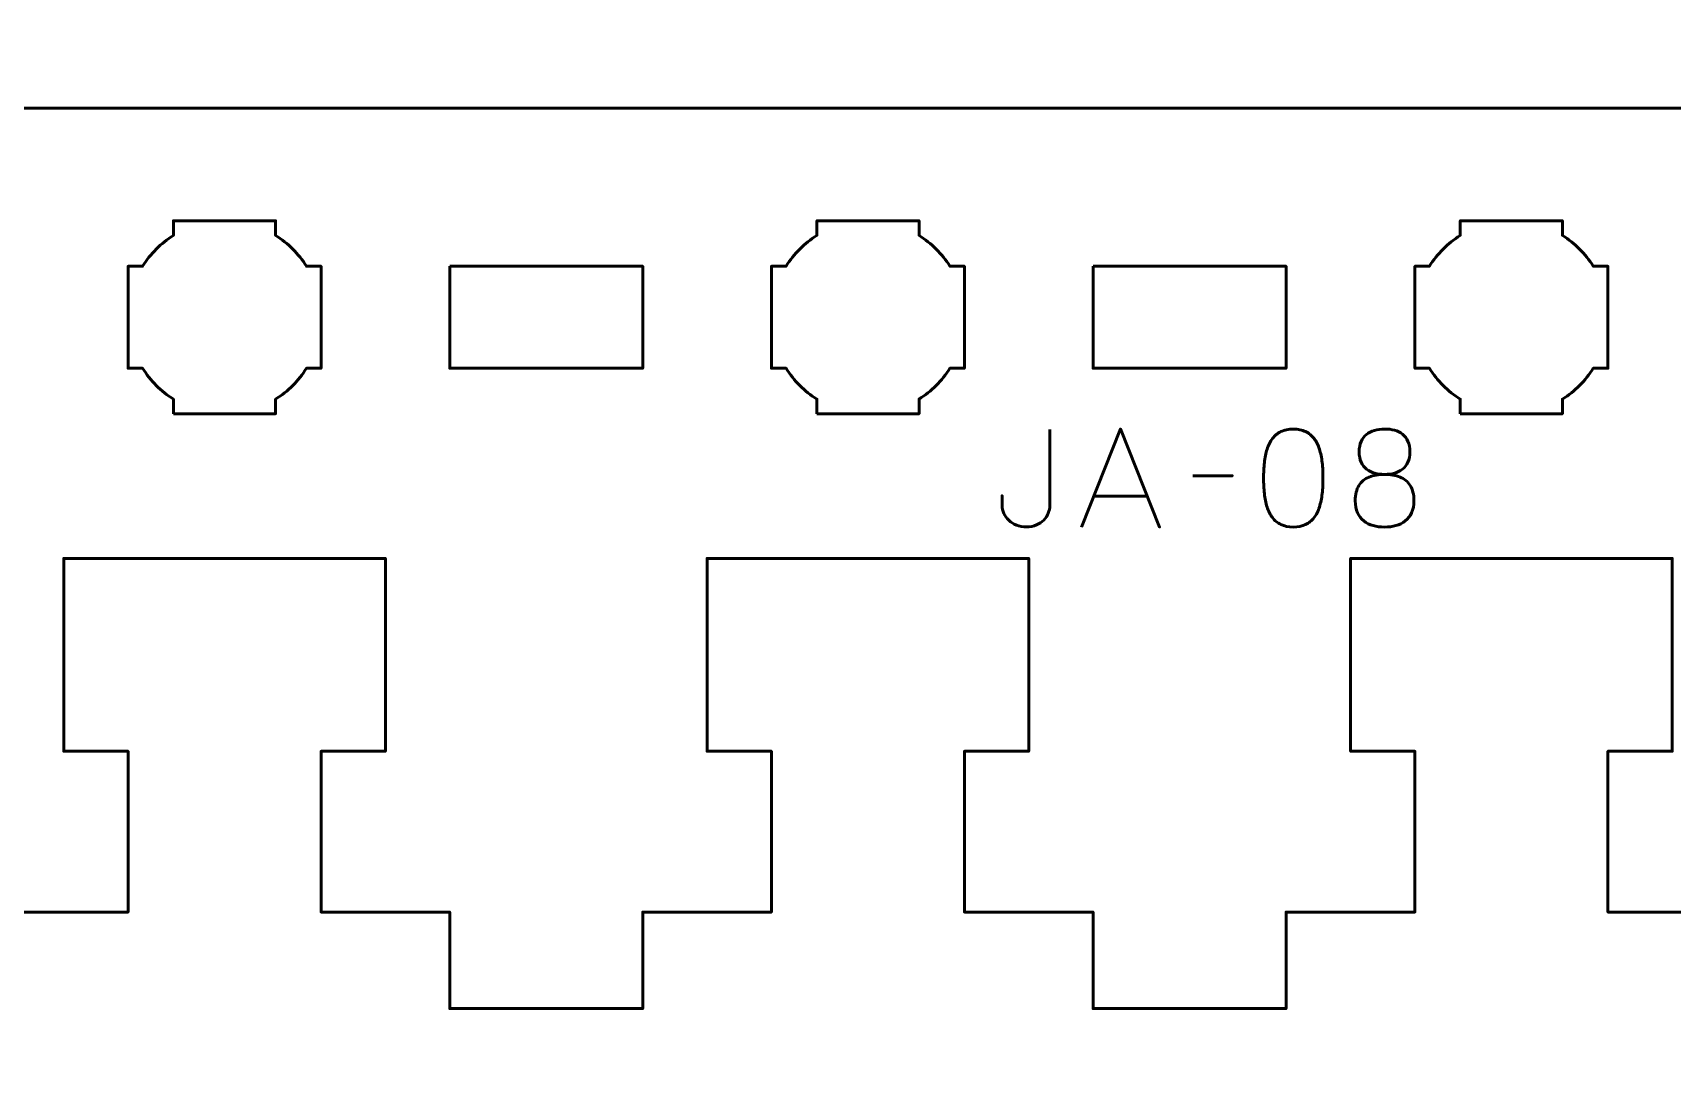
# Model space of a CAD drawing. Header units: centimetres. Extents: x -21 to 0, y -29.7 to 0.
# Drawn here: x -15.7 to -10.6, y -22.61 to -19.42 of the extents above; entities that cross this region are included whole.
import ezdxf

# ---------------------------------------------------------------- set-up
doc = ezdxf.new("R2010")
doc.units = ezdxf.units.CM
doc.header["$MEASUREMENT"] = 0
doc.layers.add('Layer 1', color=7, linetype='Continuous')

msp = doc.modelspace()

# ---------------------------------------------------------------- linework, layer by layer
at = {"layer": 'Layer 1', "color": 1, "lineweight": 53}
msp.add_open_spline([(-21.00003, -29.19995), (-21.00003, -29.19995), (-21.00003, -0.49992), (-21.00003, -0.49992), (-21.00003, -0.49992), (-21.00003, -0.22295), (-20.77694, 0.00004), (-20.49994, 0.00004), (-20.49994, 0.00004), (-20.49994, 0.00004), (-0.50008, 0.00004), (-0.50008, 0.00004), (-0.50008, 0.00004), (-0.22294, 0.00004), (0.00002, -0.22295), (0.00002, -0.49992), (0.00002, -0.49992), (0.00002, -0.49992), (0.00002, -29.19995), (0.00002, -29.19995), (0.00002, -29.19995), (0.00002, -29.47695), (-0.22294, -29.70004), (-0.50008, -29.70004), (-0.50008, -29.70004), (-0.50008, -29.70004), (-20.49994, -29.70004), (-20.49994, -29.70004), (-20.49994, -29.70004), (-20.77694, -29.70004), (-21.00003, -29.47695), (-21.00003, -29.19995)], degree=3, knots=[0, 0, 0, 0, 0.125, 0.125, 0.125, 0.125, 0.25, 0.25, 0.25, 0.25, 0.375, 0.375, 0.375, 0.375, 0.5, 0.5, 0.5, 0.5, 0.625, 0.625, 0.625, 0.625, 0.75, 0.75, 0.75, 0.75, 0.875, 0.875, 0.875, 0.875, 1, 1, 1, 1], dxfattribs=at)
at = {"layer": 'Layer 1', "color": 3, "lineweight": 53}
msp.add_open_spline([(-4.6, -21.05), (-4.6, -21.05), (-4.6, -21.64999), (-4.6, -21.64999), (-4.6, -21.64999), (-4.6, -21.64999), (-4.8, -21.65), (-4.8, -21.65), (-4.8, -21.65), (-4.8, -21.65), (-4.8, -22.15), (-4.8, -22.15), (-4.8, -22.15), (-4.8, -22.15), (-4.4, -22.15), (-4.4, -22.15), (-4.4, -22.15), (-4.4, -22.15), (-4.4, -22.45), (-4.4, -22.45), (-4.4, -22.45), (-4.4, -22.45), (-3.8, -22.45), (-3.8, -22.45), (-3.8, -22.45), (-3.8, -21.78626), (-3.8, -21.1225), (-3.8, -20.45874), (-3.8, -20.45874), (-3.8, -20.45874), (-4.4, -20.45874), (-4.4, -20.45874), (-4.4, -20.45874), (-4.4, -20.45874), (-4.40011, -20.14124), (-4.40011, -20.14124), (-4.40011, -20.14124), (-4.40011, -20.14124), (-3.80011, -20.14124), (-3.80011, -20.14124), (-3.80011, -20.14124), (-3.80478, -19.86919), (-4.02684, -19.64999), (-4.3, -19.64999), (-4.3, -19.64999), (-4.3, -19.64999), (-19.90011, -19.65), (-19.90011, -19.65), (-19.90011, -19.65), (-20.17327, -19.65), (-20.39533, -19.8692), (-20.4, -20.14125), (-20.4, -20.14125), (-20.4, -20.14125), (-19.8, -20.14125), (-19.8, -20.14125), (-19.8, -20.14125), (-19.8, -20.14125), (-19.8, -20.45875), (-19.8, -20.45875), (-19.8, -20.45875), (-19.8, -20.45875), (-20.4, -20.45875), (-20.4, -20.45875), (-20.4, -20.45875), (-20.4, -20.45875), (-20.4, -22.45), (-20.4, -22.45), (-20.4, -22.45), (-20.4, -22.45), (-19.8, -22.45), (-19.8, -22.45), (-19.8, -22.45), (-19.8, -22.45), (-19.8, -22.15), (-19.8, -22.15), (-19.8, -22.15), (-19.8, -22.15), (-19.4, -22.15001), (-19.4, -22.15001), (-19.4, -22.15001), (-19.4, -22.15001), (-19.4, -21.65), (-19.4, -21.65), (-19.4, -21.65), (-19.4, -21.65), (-19.6, -21.64999), (-19.6, -21.64999), (-19.6, -21.64999), (-19.6, -21.64999), (-19.6, -21.05), (-19.6, -21.05), (-19.6, -21.05), (-19.21667, -21.05), (-18.98333, -21.05), (-18.6, -21.05), (-18.6, -21.05), (-18.6, -21.05), (-18.6, -21.64999), (-18.6, -21.64999), (-18.6, -21.64999), (-18.6, -21.64999), (-18.8, -21.65), (-18.8, -21.65), (-18.8, -21.65), (-18.8, -21.65), (-18.8, -22.15), (-18.8, -22.15), (-18.8, -22.15), (-18.8, -22.15), (-18.4, -22.15), (-18.4, -22.15), (-18.4, -22.15), (-18.4, -22.15), (-18.4, -22.45), (-18.4, -22.45), (-18.4, -22.45), (-18.4, -22.45), (-17.8, -22.45), (-17.8, -22.45), (-17.8, -22.45), (-17.8, -22.45), (-17.8, -22.15), (-17.8, -22.15), (-17.8, -22.15), (-17.8, -22.15), (-17.4, -22.15001), (-17.4, -22.15001), (-17.4, -22.15001), (-17.4, -22.15001), (-17.4, -21.65), (-17.4, -21.65), (-17.4, -21.65), (-17.4, -21.65), (-17.6, -21.64999), (-17.6, -21.64999), (-17.6, -21.64999), (-17.6, -21.64999), (-17.6, -21.05), (-17.6, -21.05), (-17.6, -21.05), (-17.21667, -21.05), (-16.98333, -21.05), (-16.6, -21.05), (-16.6, -21.05), (-16.6, -21.05), (-16.6, -21.64999), (-16.6, -21.64999), (-16.6, -21.64999), (-16.6, -21.64999), (-16.8, -21.65), (-16.8, -21.65), (-16.8, -21.65), (-16.8, -21.65), (-16.8, -22.15), (-16.8, -22.15), (-16.8, -22.15), (-16.8, -22.15), (-16.4, -22.15), (-16.4, -22.15), (-16.4, -22.15), (-16.4, -22.15), (-16.4, -22.45), (-16.4, -22.45), (-16.4, -22.45), (-16.4, -22.45), (-15.8, -22.45), (-15.8, -22.45), (-15.8, -22.45), (-15.8, -22.45), (-15.8, -22.15), (-15.8, -22.15), (-15.8, -22.15), (-15.8, -22.15), (-15.4, -22.15001), (-15.4, -22.15001), (-15.4, -22.15001), (-15.4, -22.15001), (-15.4, -21.65), (-15.4, -21.65), (-15.4, -21.65), (-15.4, -21.65), (-15.6, -21.64999), (-15.6, -21.64999), (-15.6, -21.64999), (-15.6, -21.64999), (-15.6, -21.05), (-15.6, -21.05), (-15.6, -21.05), (-15.21667, -21.05), (-14.98333, -21.05), (-14.6, -21.05), (-14.6, -21.05), (-14.6, -21.05), (-14.6, -21.64999), (-14.6, -21.64999), (-14.6, -21.64999), (-14.6, -21.64999), (-14.8, -21.65), (-14.8, -21.65), (-14.8, -21.65), (-14.8, -21.65), (-14.8, -22.15), (-14.8, -22.15), (-14.8, -22.15), (-14.8, -22.15), (-14.4, -22.15), (-14.4, -22.15), (-14.4, -22.15), (-14.4, -22.15), (-14.4, -22.45), (-14.4, -22.45), (-14.4, -22.45), (-14.4, -22.45), (-13.8, -22.45), (-13.8, -22.45), (-13.8, -22.45), (-13.8, -22.45), (-13.8, -22.15), (-13.8, -22.15), (-13.8, -22.15), (-13.8, -22.15), (-13.4, -22.15001), (-13.4, -22.15001), (-13.4, -22.15001), (-13.4, -22.15001), (-13.4, -21.65), (-13.4, -21.65), (-13.4, -21.65), (-13.4, -21.65), (-13.6, -21.64999), (-13.6, -21.64999), (-13.6, -21.64999), (-13.6, -21.64999), (-13.6, -21.05), (-13.6, -21.05), (-13.6, -21.05), (-13.21667, -21.05), (-12.98333, -21.05), (-12.6, -21.05), (-12.6, -21.05), (-12.6, -21.05), (-12.6, -21.64999), (-12.6, -21.64999), (-12.6, -21.64999), (-12.6, -21.64999), (-12.8, -21.65), (-12.8, -21.65), (-12.8, -21.65), (-12.8, -21.65), (-12.8, -22.15), (-12.8, -22.15), (-12.8, -22.15), (-12.8, -22.15), (-12.4, -22.15), (-12.4, -22.15), (-12.4, -22.15), (-12.4, -22.15), (-12.4, -22.45), (-12.4, -22.45), (-12.4, -22.45), (-12.4, -22.45), (-11.8, -22.45), (-11.8, -22.45), (-11.8, -22.45), (-11.8, -22.45), (-11.8, -22.15), (-11.8, -22.15), (-11.8, -22.15), (-11.8, -22.15), (-11.4, -22.15001), (-11.4, -22.15001), (-11.4, -22.15001), (-11.4, -22.15001), (-11.4, -21.65), (-11.4, -21.65), (-11.4, -21.65), (-11.4, -21.65), (-11.6, -21.64999), (-11.6, -21.64999), (-11.6, -21.64999), (-11.6, -21.64999), (-11.6, -21.05), (-11.6, -21.05), (-11.6, -21.05), (-11.21667, -21.05), (-10.98333, -21.05), (-10.6, -21.05), (-10.6, -21.05), (-10.6, -21.05), (-10.6, -21.64999), (-10.6, -21.64999), (-10.6, -21.64999), (-10.6, -21.64999), (-10.8, -21.65), (-10.8, -21.65), (-10.8, -21.65), (-10.8, -21.65), (-10.8, -22.15), (-10.8, -22.15), (-10.8, -22.15), (-10.8, -22.15), (-10.4, -22.15), (-10.4, -22.15), (-10.4, -22.15), (-10.4, -22.15), (-10.4, -22.45), (-10.4, -22.45), (-10.4, -22.45), (-10.4, -22.45), (-9.8, -22.45), (-9.8, -22.45), (-9.8, -22.45), (-9.8, -22.45), (-9.8, -22.15), (-9.8, -22.15), (-9.8, -22.15), (-9.8, -22.15), (-9.4, -22.15001), (-9.4, -22.15001), (-9.4, -22.15001), (-9.4, -22.15001), (-9.4, -21.65), (-9.4, -21.65), (-9.4, -21.65), (-9.4, -21.65), (-9.6, -21.64999), (-9.6, -21.64999), (-9.6, -21.64999), (-9.6, -21.64999), (-9.6, -21.05), (-9.6, -21.05), (-9.6, -21.05), (-9.21667, -21.05), (-8.98333, -21.05), (-8.6, -21.05), (-8.6, -21.05), (-8.6, -21.05), (-8.6, -21.64999), (-8.6, -21.64999), (-8.6, -21.64999), (-8.6, -21.64999), (-8.8, -21.65), (-8.8, -21.65), (-8.8, -21.65), (-8.8, -21.65), (-8.8, -22.15), (-8.8, -22.15), (-8.8, -22.15), (-8.8, -22.15), (-8.4, -22.15), (-8.4, -22.15), (-8.4, -22.15), (-8.4, -22.15), (-8.4, -22.45), (-8.4, -22.45), (-8.4, -22.45), (-8.4, -22.45), (-7.8, -22.45), (-7.8, -22.45), (-7.8, -22.45), (-7.8, -22.45), (-7.8, -22.15), (-7.8, -22.15), (-7.8, -22.15), (-7.8, -22.15), (-7.4, -22.15001), (-7.4, -22.15001), (-7.4, -22.15001), (-7.4, -22.15001), (-7.4, -21.65), (-7.4, -21.65), (-7.4, -21.65), (-7.4, -21.65), (-7.6, -21.64999), (-7.6, -21.64999), (-7.6, -21.64999), (-7.6, -21.64999), (-7.6, -21.05), (-7.6, -21.05), (-7.6, -21.05), (-7.21667, -21.05), (-6.98333, -21.05), (-6.6, -21.05), (-6.6, -21.05), (-6.6, -21.05), (-6.6, -21.64999), (-6.6, -21.64999), (-6.6, -21.64999), (-6.6, -21.64999), (-6.8, -21.65), (-6.8, -21.65), (-6.8, -21.65), (-6.8, -21.65), (-6.8, -22.15), (-6.8, -22.15), (-6.8, -22.15), (-6.8, -22.15), (-6.4, -22.15), (-6.4, -22.15), (-6.4, -22.15), (-6.4, -22.15), (-6.4, -22.45), (-6.4, -22.45), (-6.4, -22.45), (-6.4, -22.45), (-5.8, -22.45), (-5.8, -22.45), (-5.8, -22.45), (-5.8, -22.45), (-5.8, -22.15), (-5.8, -22.15), (-5.8, -22.15), (-5.8, -22.15), (-5.4, -22.15001), (-5.4, -22.15001), (-5.4, -22.15001), (-5.4, -22.15001), (-5.4, -21.65), (-5.4, -21.65), (-5.4, -21.65), (-5.4, -21.65), (-5.6, -21.64999), (-5.6, -21.64999), (-5.6, -21.64999), (-5.6, -21.64999), (-5.6, -21.05), (-5.6, -21.05), (-5.6, -21.05), (-5.21667, -21.05), (-4.98333, -21.05), (-4.6, -21.05)], degree=3, knots=[0, 0, 0, 0, 0.0092593, 0.0092593, 0.0092593, 0.0092593, 0.0185185, 0.0185185, 0.0185185, 0.0185185, 0.0277778, 0.0277778, 0.0277778, 0.0277778, 0.037037, 0.037037, 0.037037, 0.037037, 0.0462963, 0.0462963, 0.0462963, 0.0462963, 0.0555556, 0.0555556, 0.0555556, 0.0555556, 0.0648148, 0.0648148, 0.0648148, 0.0648148, 0.0740741, 0.0740741, 0.0740741, 0.0740741, 0.0833333, 0.0833333, 0.0833333, 0.0833333, 0.0925926, 0.0925926, 0.0925926, 0.0925926, 0.1018519, 0.1018519, 0.1018519, 0.1018519, 0.1111111, 0.1111111, 0.1111111, 0.1111111, 0.1203704, 0.1203704, 0.1203704, 0.1203704, 0.1296296, 0.1296296, 0.1296296, 0.1296296, 0.1388889, 0.1388889, 0.1388889, 0.1388889, 0.1481481, 0.1481481, 0.1481481, 0.1481481, 0.1574074, 0.1574074, 0.1574074, 0.1574074, 0.1666667, 0.1666667, 0.1666667, 0.1666667, 0.1759259, 0.1759259, 0.1759259, 0.1759259, 0.1851852, 0.1851852, 0.1851852, 0.1851852, 0.1944444, 0.1944444, 0.1944444, 0.1944444, 0.2037037, 0.2037037, 0.2037037, 0.2037037, 0.212963, 0.212963, 0.212963, 0.212963, 0.2222222, 0.2222222, 0.2222222, 0.2222222, 0.2314815, 0.2314815, 0.2314815, 0.2314815, 0.2407407, 0.2407407, 0.2407407, 0.2407407, 0.25, 0.25, 0.25, 0.25, 0.2592593, 0.2592593, 0.2592593, 0.2592593, 0.2685185, 0.2685185, 0.2685185, 0.2685185, 0.2777778, 0.2777778, 0.2777778, 0.2777778, 0.287037, 0.287037, 0.287037, 0.287037, 0.2962963, 0.2962963, 0.2962963, 0.2962963, 0.3055556, 0.3055556, 0.3055556, 0.3055556, 0.3148148, 0.3148148, 0.3148148, 0.3148148, 0.3240741, 0.3240741, 0.3240741, 0.3240741, 0.3333333, 0.3333333, 0.3333333, 0.3333333, 0.3425926, 0.3425926, 0.3425926, 0.3425926, 0.3518519, 0.3518519, 0.3518519, 0.3518519, 0.3611111, 0.3611111, 0.3611111, 0.3611111, 0.3703704, 0.3703704, 0.3703704, 0.3703704, 0.3796296, 0.3796296, 0.3796296, 0.3796296, 0.3888889, 0.3888889, 0.3888889, 0.3888889, 0.3981481, 0.3981481, 0.3981481, 0.3981481, 0.4074074, 0.4074074, 0.4074074, 0.4074074, 0.4166667, 0.4166667, 0.4166667, 0.4166667, 0.4259259, 0.4259259, 0.4259259, 0.4259259, 0.4351852, 0.4351852, 0.4351852, 0.4351852, 0.4444444, 0.4444444, 0.4444444, 0.4444444, 0.4537037, 0.4537037, 0.4537037, 0.4537037, 0.462963, 0.462963, 0.462963, 0.462963, 0.4722222, 0.4722222, 0.4722222, 0.4722222, 0.4814815, 0.4814815, 0.4814815, 0.4814815, 0.4907407, 0.4907407, 0.4907407, 0.4907407, 0.5, 0.5, 0.5, 0.5, 0.5092593, 0.5092593, 0.5092593, 0.5092593, 0.5185185, 0.5185185, 0.5185185, 0.5185185, 0.5277778, 0.5277778, 0.5277778, 0.5277778, 0.537037, 0.537037, 0.537037, 0.537037, 0.5462963, 0.5462963, 0.5462963, 0.5462963, 0.5555556, 0.5555556, 0.5555556, 0.5555556, 0.5648148, 0.5648148, 0.5648148, 0.5648148, 0.5740741, 0.5740741, 0.5740741, 0.5740741, 0.5833333, 0.5833333, 0.5833333, 0.5833333, 0.5925926, 0.5925926, 0.5925926, 0.5925926, 0.6018519, 0.6018519, 0.6018519, 0.6018519, 0.6111111, 0.6111111, 0.6111111, 0.6111111, 0.6203704, 0.6203704, 0.6203704, 0.6203704, 0.6296296, 0.6296296, 0.6296296, 0.6296296, 0.6388889, 0.6388889, 0.6388889, 0.6388889, 0.6481481, 0.6481481, 0.6481481, 0.6481481, 0.6574074, 0.6574074, 0.6574074, 0.6574074, 0.6666667, 0.6666667, 0.6666667, 0.6666667, 0.6759259, 0.6759259, 0.6759259, 0.6759259, 0.6851852, 0.6851852, 0.6851852, 0.6851852, 0.6944444, 0.6944444, 0.6944444, 0.6944444, 0.7037037, 0.7037037, 0.7037037, 0.7037037, 0.712963, 0.712963, 0.712963, 0.712963, 0.7222222, 0.7222222, 0.7222222, 0.7222222, 0.7314815, 0.7314815, 0.7314815, 0.7314815, 0.7407407, 0.7407407, 0.7407407, 0.7407407, 0.75, 0.75, 0.75, 0.75, 0.7592593, 0.7592593, 0.7592593, 0.7592593, 0.7685185, 0.7685185, 0.7685185, 0.7685185, 0.7777778, 0.7777778, 0.7777778, 0.7777778, 0.787037, 0.787037, 0.787037, 0.787037, 0.7962963, 0.7962963, 0.7962963, 0.7962963, 0.8055556, 0.8055556, 0.8055556, 0.8055556, 0.8148148, 0.8148148, 0.8148148, 0.8148148, 0.8240741, 0.8240741, 0.8240741, 0.8240741, 0.8333333, 0.8333333, 0.8333333, 0.8333333, 0.8425926, 0.8425926, 0.8425926, 0.8425926, 0.8518519, 0.8518519, 0.8518519, 0.8518519, 0.8611111, 0.8611111, 0.8611111, 0.8611111, 0.8703704, 0.8703704, 0.8703704, 0.8703704, 0.8796296, 0.8796296, 0.8796296, 0.8796296, 0.8888889, 0.8888889, 0.8888889, 0.8888889, 0.8981481, 0.8981481, 0.8981481, 0.8981481, 0.9074074, 0.9074074, 0.9074074, 0.9074074, 0.9166667, 0.9166667, 0.9166667, 0.9166667, 0.9259259, 0.9259259, 0.9259259, 0.9259259, 0.9351852, 0.9351852, 0.9351852, 0.9351852, 0.9444444, 0.9444444, 0.9444444, 0.9444444, 0.9537037, 0.9537037, 0.9537037, 0.9537037, 0.962963, 0.962963, 0.962963, 0.962963, 0.9722222, 0.9722222, 0.9722222, 0.9722222, 0.9814815, 0.9814815, 0.9814815, 0.9814815, 0.9907407, 0.9907407, 0.9907407, 0.9907407, 1, 1, 1, 1], dxfattribs=at)
at = {"layer": 'Layer 1', "lineweight": 53}
for points, knots in [([(-15.25875, -20.6), (-15.25875, -20.6), (-15.25875, -20.55456), (-15.25875, -20.55456), (-15.25875, -20.55456), (-15.29751, -20.53033), (-15.33033, -20.4975), (-15.35456, -20.45875), (-15.35456, -20.45875), (-15.35456, -20.45875), (-15.4, -20.45875), (-15.4, -20.45875), (-15.4, -20.45875), (-15.4, -20.45875), (-15.4, -20.3), (-15.4, -20.3), (-15.4, -20.3), (-15.4, -20.3), (-15.4, -20.14125), (-15.4, -20.14125), (-15.4, -20.14125), (-15.4, -20.14125), (-15.35456, -20.14125), (-15.35456, -20.14125), (-15.35456, -20.14125), (-15.33033, -20.1025), (-15.29751, -20.06967), (-15.25875, -20.04544), (-15.25875, -20.04544), (-15.25875, -20.04544), (-15.25875, -20), (-15.25875, -20), (-15.25875, -20), (-15.25875, -20), (-15.1, -20), (-15.1, -20), (-15.1, -20), (-15.1, -20), (-14.94125, -20), (-14.94125, -20), (-14.94125, -20), (-14.94125, -20), (-14.94125, -20.04544), (-14.94125, -20.04544), (-14.94125, -20.04544), (-14.90249, -20.06967), (-14.86967, -20.1025), (-14.84544, -20.14125), (-14.84544, -20.14125), (-14.84544, -20.14125), (-14.8, -20.14125), (-14.8, -20.14125), (-14.8, -20.14125), (-14.8, -20.14125), (-14.8, -20.3), (-14.8, -20.3), (-14.8, -20.3), (-14.8, -20.3), (-14.8, -20.45875), (-14.8, -20.45875), (-14.8, -20.45875), (-14.8, -20.45875), (-14.84544, -20.45875), (-14.84544, -20.45875), (-14.84544, -20.45875), (-14.86967, -20.4975), (-14.90249, -20.53033), (-14.94125, -20.55456), (-14.94125, -20.55456), (-14.94125, -20.55456), (-14.94125, -20.6), (-14.94125, -20.6), (-14.94125, -20.6), (-14.94125, -20.6), (-15.1, -20.6), (-15.1, -20.6), (-15.1, -20.6), (-15.1, -20.6), (-15.25875, -20.6), (-15.25875, -20.6)], [0, 0, 0, 0, 0.05, 0.05, 0.05, 0.05, 0.1, 0.1, 0.1, 0.1, 0.15, 0.15, 0.15, 0.15, 0.2, 0.2, 0.2, 0.2, 0.25, 0.25, 0.25, 0.25, 0.3, 0.3, 0.3, 0.3, 0.35, 0.35, 0.35, 0.35, 0.4, 0.4, 0.4, 0.4, 0.45, 0.45, 0.45, 0.45, 0.5, 0.5, 0.5, 0.5, 0.55, 0.55, 0.55, 0.55, 0.6, 0.6, 0.6, 0.6, 0.65, 0.65, 0.65, 0.65, 0.7, 0.7, 0.7, 0.7, 0.75, 0.75, 0.75, 0.75, 0.8, 0.8, 0.8, 0.8, 0.85, 0.85, 0.85, 0.85, 0.9, 0.9, 0.9, 0.9, 0.95, 0.95, 0.95, 0.95, 1, 1, 1, 1]), ([(-13.25875, -20.6), (-13.25875, -20.6), (-13.25875, -20.55456), (-13.25875, -20.55456), (-13.25875, -20.55456), (-13.29751, -20.53033), (-13.33033, -20.4975), (-13.35456, -20.45875), (-13.35456, -20.45875), (-13.35456, -20.45875), (-13.4, -20.45875), (-13.4, -20.45875), (-13.4, -20.45875), (-13.4, -20.45875), (-13.4, -20.3), (-13.4, -20.3), (-13.4, -20.3), (-13.4, -20.3), (-13.4, -20.14125), (-13.4, -20.14125), (-13.4, -20.14125), (-13.4, -20.14125), (-13.35456, -20.14125), (-13.35456, -20.14125), (-13.35456, -20.14125), (-13.33033, -20.1025), (-13.29751, -20.06967), (-13.25875, -20.04544), (-13.25875, -20.04544), (-13.25875, -20.04544), (-13.25875, -20), (-13.25875, -20), (-13.25875, -20), (-13.25875, -20), (-13.1, -20), (-13.1, -20), (-13.1, -20), (-13.1, -20), (-12.94125, -20), (-12.94125, -20), (-12.94125, -20), (-12.94125, -20), (-12.94125, -20.04544), (-12.94125, -20.04544), (-12.94125, -20.04544), (-12.90249, -20.06967), (-12.86967, -20.1025), (-12.84544, -20.14125), (-12.84544, -20.14125), (-12.84544, -20.14125), (-12.8, -20.14125), (-12.8, -20.14125), (-12.8, -20.14125), (-12.8, -20.14125), (-12.8, -20.3), (-12.8, -20.3), (-12.8, -20.3), (-12.8, -20.3), (-12.8, -20.45875), (-12.8, -20.45875), (-12.8, -20.45875), (-12.8, -20.45875), (-12.84544, -20.45875), (-12.84544, -20.45875), (-12.84544, -20.45875), (-12.86967, -20.4975), (-12.90249, -20.53033), (-12.94125, -20.55456), (-12.94125, -20.55456), (-12.94125, -20.55456), (-12.94125, -20.6), (-12.94125, -20.6), (-12.94125, -20.6), (-12.94125, -20.6), (-13.1, -20.6), (-13.1, -20.6), (-13.1, -20.6), (-13.1, -20.6), (-13.25875, -20.6), (-13.25875, -20.6)], [0, 0, 0, 0, 0.05, 0.05, 0.05, 0.05, 0.1, 0.1, 0.1, 0.1, 0.15, 0.15, 0.15, 0.15, 0.2, 0.2, 0.2, 0.2, 0.25, 0.25, 0.25, 0.25, 0.3, 0.3, 0.3, 0.3, 0.35, 0.35, 0.35, 0.35, 0.4, 0.4, 0.4, 0.4, 0.45, 0.45, 0.45, 0.45, 0.5, 0.5, 0.5, 0.5, 0.55, 0.55, 0.55, 0.55, 0.6, 0.6, 0.6, 0.6, 0.65, 0.65, 0.65, 0.65, 0.7, 0.7, 0.7, 0.7, 0.75, 0.75, 0.75, 0.75, 0.8, 0.8, 0.8, 0.8, 0.85, 0.85, 0.85, 0.85, 0.9, 0.9, 0.9, 0.9, 0.95, 0.95, 0.95, 0.95, 1, 1, 1, 1]), ([(-11.25875, -20.6), (-11.25875, -20.6), (-11.25875, -20.55456), (-11.25875, -20.55456), (-11.25875, -20.55456), (-11.29751, -20.53033), (-11.33033, -20.4975), (-11.35456, -20.45875), (-11.35456, -20.45875), (-11.35456, -20.45875), (-11.4, -20.45875), (-11.4, -20.45875), (-11.4, -20.45875), (-11.4, -20.45875), (-11.4, -20.3), (-11.4, -20.3), (-11.4, -20.3), (-11.4, -20.3), (-11.4, -20.14125), (-11.4, -20.14125), (-11.4, -20.14125), (-11.4, -20.14125), (-11.35456, -20.14125), (-11.35456, -20.14125), (-11.35456, -20.14125), (-11.33033, -20.1025), (-11.29751, -20.06967), (-11.25875, -20.04544), (-11.25875, -20.04544), (-11.25875, -20.04544), (-11.25875, -20), (-11.25875, -20), (-11.25875, -20), (-11.25875, -20), (-11.1, -20), (-11.1, -20), (-11.1, -20), (-11.1, -20), (-10.94125, -20), (-10.94125, -20), (-10.94125, -20), (-10.94125, -20), (-10.94125, -20.04544), (-10.94125, -20.04544), (-10.94125, -20.04544), (-10.90249, -20.06967), (-10.86967, -20.1025), (-10.84544, -20.14125), (-10.84544, -20.14125), (-10.84544, -20.14125), (-10.8, -20.14125), (-10.8, -20.14125), (-10.8, -20.14125), (-10.8, -20.14125), (-10.8, -20.3), (-10.8, -20.3), (-10.8, -20.3), (-10.8, -20.3), (-10.8, -20.45875), (-10.8, -20.45875), (-10.8, -20.45875), (-10.8, -20.45875), (-10.84544, -20.45875), (-10.84544, -20.45875), (-10.84544, -20.45875), (-10.86967, -20.4975), (-10.90249, -20.53033), (-10.94125, -20.55456), (-10.94125, -20.55456), (-10.94125, -20.55456), (-10.94125, -20.6), (-10.94125, -20.6), (-10.94125, -20.6), (-10.94125, -20.6), (-11.1, -20.6), (-11.1, -20.6), (-11.1, -20.6), (-11.1, -20.6), (-11.25875, -20.6), (-11.25875, -20.6)], [0, 0, 0, 0, 0.05, 0.05, 0.05, 0.05, 0.1, 0.1, 0.1, 0.1, 0.15, 0.15, 0.15, 0.15, 0.2, 0.2, 0.2, 0.2, 0.25, 0.25, 0.25, 0.25, 0.3, 0.3, 0.3, 0.3, 0.35, 0.35, 0.35, 0.35, 0.4, 0.4, 0.4, 0.4, 0.45, 0.45, 0.45, 0.45, 0.5, 0.5, 0.5, 0.5, 0.55, 0.55, 0.55, 0.55, 0.6, 0.6, 0.6, 0.6, 0.65, 0.65, 0.65, 0.65, 0.7, 0.7, 0.7, 0.7, 0.75, 0.75, 0.75, 0.75, 0.8, 0.8, 0.8, 0.8, 0.85, 0.85, 0.85, 0.85, 0.9, 0.9, 0.9, 0.9, 0.95, 0.95, 0.95, 0.95, 1, 1, 1, 1]), ([(-14.4, -20.14125), (-14.4, -20.14125), (-13.8, -20.14125), (-13.8, -20.14125), (-13.8, -20.14125), (-13.8, -20.14125), (-13.8, -20.45875), (-13.8, -20.45875), (-13.8, -20.45875), (-13.8, -20.45875), (-14.4, -20.45875), (-14.4, -20.45875), (-14.4, -20.45875), (-14.4, -20.45875), (-14.4, -20.14125), (-14.4, -20.14125)], [0, 0, 0, 0, 0.25, 0.25, 0.25, 0.25, 0.5, 0.5, 0.5, 0.5, 0.75, 0.75, 0.75, 0.75, 1, 1, 1, 1]), ([(-12.4, -20.14125), (-12.4, -20.14125), (-11.8, -20.14125), (-11.8, -20.14125), (-11.8, -20.14125), (-11.8, -20.14125), (-11.8, -20.45875), (-11.8, -20.45875), (-11.8, -20.45875), (-11.8, -20.45875), (-12.4, -20.45875), (-12.4, -20.45875), (-12.4, -20.45875), (-12.4, -20.45875), (-12.4, -20.14125), (-12.4, -20.14125)], [0, 0, 0, 0, 0.25, 0.25, 0.25, 0.25, 0.5, 0.5, 0.5, 0.5, 0.75, 0.75, 0.75, 0.75, 1, 1, 1, 1])]:
    msp.add_open_spline(points, degree=3, knots=knots, dxfattribs=at)
at = {"layer": 'Layer 1', "color": 5, "lineweight": 53}
for points, knots in [([(-12.53437, -20.64908), (-12.53437, -20.64908), (-12.53479, -20.88615), (-12.53479, -20.88615), (-12.53479, -20.88615), (-12.53479, -20.89384), (-12.53642, -20.9016), (-12.53952, -20.90929), (-12.53952, -20.90929), (-12.5427, -20.91705), (-12.54735, -20.92411), (-12.55349, -20.9306), (-12.55349, -20.9306), (-12.5597, -20.93702), (-12.56725, -20.94224), (-12.57621, -20.94612), (-12.57621, -20.94612), (-12.58524, -20.95007), (-12.59554, -20.95205), (-12.60718, -20.95219), (-12.60718, -20.95219), (-12.61883, -20.95219), (-12.62934, -20.95028), (-12.63865, -20.94654), (-12.63865, -20.94654), (-12.64797, -20.94273), (-12.65594, -20.93765), (-12.6625, -20.93123), (-12.6625, -20.93123), (-12.66913, -20.92481), (-12.67414, -20.91776), (-12.67767, -20.90992), (-12.67767, -20.90992), (-12.6812, -20.90209), (-12.68296, -20.89419), (-12.68296, -20.88615), (-12.68296, -20.88615), (-12.68296, -20.88615), (-12.68296, -20.85482), (-12.68296, -20.85482), (-12.68296, -20.85482), (-12.68296, -20.85482), (-12.68296, -20.88615), (-12.68296, -20.88615), (-12.68296, -20.88615), (-12.68296, -20.89419), (-12.6812, -20.90209), (-12.67767, -20.90992), (-12.67767, -20.90992), (-12.67414, -20.91776), (-12.66913, -20.92481), (-12.6625, -20.93123), (-12.6625, -20.93123), (-12.65594, -20.93765), (-12.64797, -20.94273), (-12.63865, -20.94654), (-12.63865, -20.94654), (-12.62934, -20.95028), (-12.61883, -20.95219), (-12.60718, -20.95219), (-12.60718, -20.95219), (-12.59554, -20.95205), (-12.58524, -20.95007), (-12.57621, -20.94612), (-12.57621, -20.94612), (-12.56725, -20.94224), (-12.5597, -20.93702), (-12.55349, -20.9306), (-12.55349, -20.9306), (-12.54735, -20.92411), (-12.5427, -20.91705), (-12.53952, -20.90929), (-12.53952, -20.90929), (-12.53642, -20.9016), (-12.53479, -20.89384), (-12.53479, -20.88615), (-12.53479, -20.88615), (-12.53479, -20.88615), (-12.53437, -20.64908), (-12.53437, -20.64908)], [0, 0, 0, 0, 0.05, 0.05, 0.05, 0.05, 0.1, 0.1, 0.1, 0.1, 0.15, 0.15, 0.15, 0.15, 0.2, 0.2, 0.2, 0.2, 0.25, 0.25, 0.25, 0.25, 0.3, 0.3, 0.3, 0.3, 0.35, 0.35, 0.35, 0.35, 0.4, 0.4, 0.4, 0.4, 0.45, 0.45, 0.45, 0.45, 0.5, 0.5, 0.5, 0.5, 0.55, 0.55, 0.55, 0.55, 0.6, 0.6, 0.6, 0.6, 0.65, 0.65, 0.65, 0.65, 0.7, 0.7, 0.7, 0.7, 0.75, 0.75, 0.75, 0.75, 0.8, 0.8, 0.8, 0.8, 0.85, 0.85, 0.85, 0.85, 0.9, 0.9, 0.9, 0.9, 0.95, 0.95, 0.95, 0.95, 1, 1, 1, 1]), ([(-12.43616, -20.95261), (-12.43616, -20.95261), (-12.31509, -20.64739), (-12.31509, -20.64739), (-12.31509, -20.64739), (-12.31509, -20.64739), (-12.19359, -20.95261), (-12.19359, -20.95261), (-12.19359, -20.95261), (-12.19359, -20.95261), (-12.31509, -20.64739), (-12.31509, -20.64739), (-12.31509, -20.64739), (-12.31509, -20.64739), (-12.43616, -20.95261), (-12.43616, -20.95261)], [0, 0, 0, 0, 0.25, 0.25, 0.25, 0.25, 0.5, 0.5, 0.5, 0.5, 0.75, 0.75, 0.75, 0.75, 1, 1, 1, 1]), ([(-11.77788, -20.95261), (-11.76307, -20.95254), (-11.7503, -20.94993), (-11.73964, -20.94485), (-11.73964, -20.94485), (-11.72906, -20.93977), (-11.72024, -20.9325), (-11.71319, -20.92326), (-11.71319, -20.92326), (-11.7062, -20.91395), (-11.7007, -20.90294), (-11.69661, -20.89024), (-11.69661, -20.89024), (-11.69258, -20.87754), (-11.68969, -20.86364), (-11.68807, -20.8484), (-11.68807, -20.8484), (-11.68637, -20.83316), (-11.68553, -20.81714), (-11.6856, -20.80021), (-11.6856, -20.80021), (-11.68553, -20.78335), (-11.68637, -20.76733), (-11.68807, -20.75216), (-11.68807, -20.75216), (-11.68969, -20.73699), (-11.69258, -20.72302), (-11.69661, -20.71032), (-11.69661, -20.71032), (-11.7007, -20.69769), (-11.7062, -20.68669), (-11.71319, -20.6773), (-11.71319, -20.6773), (-11.72024, -20.66799), (-11.72906, -20.66072), (-11.73964, -20.65564), (-11.73964, -20.65564), (-11.7503, -20.65049), (-11.76307, -20.64788), (-11.77788, -20.64781), (-11.77788, -20.64781), (-11.7927, -20.64788), (-11.80547, -20.65049), (-11.81613, -20.65564), (-11.81613, -20.65564), (-11.82671, -20.66072), (-11.83553, -20.66799), (-11.84258, -20.6773), (-11.84258, -20.6773), (-11.84957, -20.68669), (-11.85507, -20.69769), (-11.85916, -20.71032), (-11.85916, -20.71032), (-11.86319, -20.72302), (-11.86608, -20.73699), (-11.8677, -20.75216), (-11.8677, -20.75216), (-11.86939, -20.76733), (-11.87024, -20.78335), (-11.87017, -20.80021), (-11.87017, -20.80021), (-11.87024, -20.81714), (-11.86939, -20.83316), (-11.8677, -20.8484), (-11.8677, -20.8484), (-11.86608, -20.86364), (-11.86319, -20.87754), (-11.85916, -20.89024), (-11.85916, -20.89024), (-11.85507, -20.90294), (-11.84957, -20.91395), (-11.84258, -20.92326), (-11.84258, -20.92326), (-11.83553, -20.9325), (-11.82671, -20.93977), (-11.81613, -20.94485), (-11.81613, -20.94485), (-11.80547, -20.94993), (-11.7927, -20.95254), (-11.77788, -20.95261)], [0, 0, 0, 0, 0.05, 0.05, 0.05, 0.05, 0.1, 0.1, 0.1, 0.1, 0.15, 0.15, 0.15, 0.15, 0.2, 0.2, 0.2, 0.2, 0.25, 0.25, 0.25, 0.25, 0.3, 0.3, 0.3, 0.3, 0.35, 0.35, 0.35, 0.35, 0.4, 0.4, 0.4, 0.4, 0.45, 0.45, 0.45, 0.45, 0.5, 0.5, 0.5, 0.5, 0.55, 0.55, 0.55, 0.55, 0.6, 0.6, 0.6, 0.6, 0.65, 0.65, 0.65, 0.65, 0.7, 0.7, 0.7, 0.7, 0.75, 0.75, 0.75, 0.75, 0.8, 0.8, 0.8, 0.8, 0.85, 0.85, 0.85, 0.85, 0.9, 0.9, 0.9, 0.9, 0.95, 0.95, 0.95, 0.95, 1, 1, 1, 1]), ([(-11.77788, -20.95261), (-11.76307, -20.95254), (-11.7503, -20.94993), (-11.73964, -20.94485), (-11.73964, -20.94485), (-11.72906, -20.93977), (-11.72024, -20.9325), (-11.71319, -20.92326), (-11.71319, -20.92326), (-11.7062, -20.91395), (-11.7007, -20.90294), (-11.69661, -20.89024), (-11.69661, -20.89024), (-11.69258, -20.87754), (-11.68969, -20.86364), (-11.68807, -20.8484), (-11.68807, -20.8484), (-11.68637, -20.83316), (-11.68553, -20.81714), (-11.6856, -20.80021), (-11.6856, -20.80021), (-11.68553, -20.78335), (-11.68637, -20.76733), (-11.68807, -20.75216), (-11.68807, -20.75216), (-11.68969, -20.73699), (-11.69258, -20.72302), (-11.69661, -20.71032), (-11.69661, -20.71032), (-11.7007, -20.69769), (-11.7062, -20.68669), (-11.71319, -20.6773), (-11.71319, -20.6773), (-11.72024, -20.66799), (-11.72906, -20.66072), (-11.73964, -20.65564), (-11.73964, -20.65564), (-11.7503, -20.65049), (-11.76307, -20.64788), (-11.77788, -20.64781), (-11.77788, -20.64781), (-11.7927, -20.64788), (-11.80547, -20.65049), (-11.81613, -20.65564), (-11.81613, -20.65564), (-11.82671, -20.66072), (-11.83553, -20.66799), (-11.84258, -20.6773), (-11.84258, -20.6773), (-11.84957, -20.68669), (-11.85507, -20.69769), (-11.85916, -20.71032), (-11.85916, -20.71032), (-11.86319, -20.72302), (-11.86608, -20.73699), (-11.8677, -20.75216), (-11.8677, -20.75216), (-11.86939, -20.76733), (-11.87024, -20.78335), (-11.87017, -20.80021), (-11.87017, -20.80021), (-11.87024, -20.81714), (-11.86939, -20.83316), (-11.8677, -20.8484), (-11.8677, -20.8484), (-11.86608, -20.86364), (-11.86319, -20.87754), (-11.85916, -20.89024), (-11.85916, -20.89024), (-11.85507, -20.90294), (-11.84957, -20.91395), (-11.84258, -20.92326), (-11.84258, -20.92326), (-11.83553, -20.9325), (-11.82671, -20.93977), (-11.81613, -20.94485), (-11.81613, -20.94485), (-11.80547, -20.94993), (-11.7927, -20.95254), (-11.77788, -20.95261)], [0, 0, 0, 0, 0.05, 0.05, 0.05, 0.05, 0.1, 0.1, 0.1, 0.1, 0.15, 0.15, 0.15, 0.15, 0.2, 0.2, 0.2, 0.2, 0.25, 0.25, 0.25, 0.25, 0.3, 0.3, 0.3, 0.3, 0.35, 0.35, 0.35, 0.35, 0.4, 0.4, 0.4, 0.4, 0.45, 0.45, 0.45, 0.45, 0.5, 0.5, 0.5, 0.5, 0.55, 0.55, 0.55, 0.55, 0.6, 0.6, 0.6, 0.6, 0.65, 0.65, 0.65, 0.65, 0.7, 0.7, 0.7, 0.7, 0.75, 0.75, 0.75, 0.75, 0.8, 0.8, 0.8, 0.8, 0.85, 0.85, 0.85, 0.85, 0.9, 0.9, 0.9, 0.9, 0.95, 0.95, 0.95, 0.95, 1, 1, 1, 1]), ([(-11.49425, -20.78878), (-11.48339, -20.78878), (-11.47323, -20.78751), (-11.4637, -20.78497), (-11.4637, -20.78497), (-11.45425, -20.78236), (-11.44592, -20.77827), (-11.43866, -20.77269), (-11.43866, -20.77269), (-11.43146, -20.76712), (-11.42582, -20.75985), (-11.42172, -20.75089), (-11.42172, -20.75089), (-11.41763, -20.742), (-11.41559, -20.73121), (-11.41552, -20.71851), (-11.41552, -20.71851), (-11.41559, -20.70581), (-11.41756, -20.69494), (-11.42144, -20.68591), (-11.42144, -20.68591), (-11.42532, -20.67688), (-11.43083, -20.66947), (-11.43788, -20.66376), (-11.43788, -20.66376), (-11.44494, -20.65811), (-11.45326, -20.65395), (-11.46286, -20.65134), (-11.46286, -20.65134), (-11.47238, -20.64873), (-11.4829, -20.6476), (-11.49425, -20.64781), (-11.49425, -20.64781), (-11.50561, -20.64795), (-11.51613, -20.64944), (-11.52565, -20.65205), (-11.52565, -20.65205), (-11.53525, -20.65473), (-11.54357, -20.65882), (-11.55063, -20.66439), (-11.55063, -20.66439), (-11.55768, -20.66997), (-11.56319, -20.67723), (-11.56707, -20.68612), (-11.56707, -20.68612), (-11.57095, -20.69508), (-11.57292, -20.70581), (-11.57299, -20.71851), (-11.57299, -20.71851), (-11.57292, -20.73121), (-11.57088, -20.742), (-11.56678, -20.75089), (-11.56678, -20.75089), (-11.56269, -20.75985), (-11.55705, -20.76712), (-11.54978, -20.77269), (-11.54978, -20.77269), (-11.54258, -20.77827), (-11.53426, -20.78236), (-11.5248, -20.78497), (-11.5248, -20.78497), (-11.51528, -20.78751), (-11.50512, -20.78878), (-11.49425, -20.78878)], [0, 0, 0, 0, 0.0625, 0.0625, 0.0625, 0.0625, 0.125, 0.125, 0.125, 0.125, 0.1875, 0.1875, 0.1875, 0.1875, 0.25, 0.25, 0.25, 0.25, 0.3125, 0.3125, 0.3125, 0.3125, 0.375, 0.375, 0.375, 0.375, 0.4375, 0.4375, 0.4375, 0.4375, 0.5, 0.5, 0.5, 0.5, 0.5625, 0.5625, 0.5625, 0.5625, 0.625, 0.625, 0.625, 0.625, 0.6875, 0.6875, 0.6875, 0.6875, 0.75, 0.75, 0.75, 0.75, 0.8125, 0.8125, 0.8125, 0.8125, 0.875, 0.875, 0.875, 0.875, 0.9375, 0.9375, 0.9375, 0.9375, 1, 1, 1, 1]), ([(-11.49425, -20.78878), (-11.48339, -20.78878), (-11.47323, -20.78751), (-11.4637, -20.78497), (-11.4637, -20.78497), (-11.45425, -20.78236), (-11.44592, -20.77827), (-11.43866, -20.77269), (-11.43866, -20.77269), (-11.43146, -20.76712), (-11.42582, -20.75985), (-11.42172, -20.75089), (-11.42172, -20.75089), (-11.41763, -20.742), (-11.41559, -20.73121), (-11.41552, -20.71851), (-11.41552, -20.71851), (-11.41559, -20.70581), (-11.41756, -20.69494), (-11.42144, -20.68591), (-11.42144, -20.68591), (-11.42532, -20.67688), (-11.43083, -20.66947), (-11.43788, -20.66376), (-11.43788, -20.66376), (-11.44494, -20.65811), (-11.45326, -20.65395), (-11.46286, -20.65134), (-11.46286, -20.65134), (-11.47238, -20.64873), (-11.4829, -20.6476), (-11.49425, -20.64781), (-11.49425, -20.64781), (-11.50561, -20.64795), (-11.51613, -20.64944), (-11.52565, -20.65205), (-11.52565, -20.65205), (-11.53525, -20.65473), (-11.54357, -20.65882), (-11.55063, -20.66439), (-11.55063, -20.66439), (-11.55768, -20.66997), (-11.56319, -20.67723), (-11.56707, -20.68612), (-11.56707, -20.68612), (-11.57095, -20.69508), (-11.57292, -20.70581), (-11.57299, -20.71851), (-11.57299, -20.71851), (-11.57292, -20.73121), (-11.57088, -20.742), (-11.56678, -20.75089), (-11.56678, -20.75089), (-11.56269, -20.75985), (-11.55705, -20.76712), (-11.54978, -20.77269), (-11.54978, -20.77269), (-11.54258, -20.77827), (-11.53426, -20.78236), (-11.5248, -20.78497), (-11.5248, -20.78497), (-11.51528, -20.78751), (-11.50512, -20.78878), (-11.49425, -20.78878)], [0, 0, 0, 0, 0.0625, 0.0625, 0.0625, 0.0625, 0.125, 0.125, 0.125, 0.125, 0.1875, 0.1875, 0.1875, 0.1875, 0.25, 0.25, 0.25, 0.25, 0.3125, 0.3125, 0.3125, 0.3125, 0.375, 0.375, 0.375, 0.375, 0.4375, 0.4375, 0.4375, 0.4375, 0.5, 0.5, 0.5, 0.5, 0.5625, 0.5625, 0.5625, 0.5625, 0.625, 0.625, 0.625, 0.625, 0.6875, 0.6875, 0.6875, 0.6875, 0.75, 0.75, 0.75, 0.75, 0.8125, 0.8125, 0.8125, 0.8125, 0.875, 0.875, 0.875, 0.875, 0.9375, 0.9375, 0.9375, 0.9375, 1, 1, 1, 1]), ([(-11.49425, -20.95261), (-11.48155, -20.95261), (-11.4697, -20.95113), (-11.45869, -20.94802), (-11.45869, -20.94802), (-11.44769, -20.94492), (-11.43802, -20.94005), (-11.42963, -20.93342), (-11.42963, -20.93342), (-11.4213, -20.92686), (-11.41474, -20.91839), (-11.41001, -20.90795), (-11.41001, -20.90795), (-11.40528, -20.89758), (-11.40289, -20.88509), (-11.40282, -20.87048), (-11.40282, -20.87048), (-11.40296, -20.85108), (-11.40677, -20.83535), (-11.41432, -20.82335), (-11.41432, -20.82335), (-11.42186, -20.81129), (-11.43245, -20.80254), (-11.44607, -20.79697), (-11.44607, -20.79697), (-11.45975, -20.79146), (-11.47577, -20.78871), (-11.49425, -20.78878), (-11.49425, -20.78878), (-11.51267, -20.78871), (-11.52876, -20.79146), (-11.5423, -20.79697), (-11.5423, -20.79697), (-11.55592, -20.80254), (-11.56643, -20.81129), (-11.57391, -20.82335), (-11.57391, -20.82335), (-11.58139, -20.83535), (-11.5852, -20.85108), (-11.58527, -20.87048), (-11.58527, -20.87048), (-11.5852, -20.88509), (-11.5828, -20.89758), (-11.57807, -20.90795), (-11.57807, -20.90795), (-11.57335, -20.91839), (-11.56686, -20.92686), (-11.55846, -20.93342), (-11.55846, -20.93342), (-11.55013, -20.94005), (-11.54054, -20.94492), (-11.52953, -20.94802), (-11.52953, -20.94802), (-11.5186, -20.95113), (-11.50681, -20.95261), (-11.49425, -20.95261)], [0, 0, 0, 0, 0.0714286, 0.0714286, 0.0714286, 0.0714286, 0.1428571, 0.1428571, 0.1428571, 0.1428571, 0.2142857, 0.2142857, 0.2142857, 0.2142857, 0.2857143, 0.2857143, 0.2857143, 0.2857143, 0.3571429, 0.3571429, 0.3571429, 0.3571429, 0.4285714, 0.4285714, 0.4285714, 0.4285714, 0.5, 0.5, 0.5, 0.5, 0.5714286, 0.5714286, 0.5714286, 0.5714286, 0.6428571, 0.6428571, 0.6428571, 0.6428571, 0.7142857, 0.7142857, 0.7142857, 0.7142857, 0.7857143, 0.7857143, 0.7857143, 0.7857143, 0.8571429, 0.8571429, 0.8571429, 0.8571429, 0.9285714, 0.9285714, 0.9285714, 0.9285714, 1, 1, 1, 1]), ([(-11.49425, -20.95261), (-11.48155, -20.95261), (-11.4697, -20.95113), (-11.45869, -20.94802), (-11.45869, -20.94802), (-11.44769, -20.94492), (-11.43802, -20.94005), (-11.42963, -20.93342), (-11.42963, -20.93342), (-11.4213, -20.92686), (-11.41474, -20.91839), (-11.41001, -20.90795), (-11.41001, -20.90795), (-11.40528, -20.89758), (-11.40289, -20.88509), (-11.40282, -20.87048), (-11.40282, -20.87048), (-11.40296, -20.85108), (-11.40677, -20.83535), (-11.41432, -20.82335), (-11.41432, -20.82335), (-11.42186, -20.81129), (-11.43245, -20.80254), (-11.44607, -20.79697), (-11.44607, -20.79697), (-11.45975, -20.79146), (-11.47577, -20.78871), (-11.49425, -20.78878), (-11.49425, -20.78878), (-11.51267, -20.78871), (-11.52876, -20.79146), (-11.5423, -20.79697), (-11.5423, -20.79697), (-11.55592, -20.80254), (-11.56643, -20.81129), (-11.57391, -20.82335), (-11.57391, -20.82335), (-11.58139, -20.83535), (-11.5852, -20.85108), (-11.58527, -20.87048), (-11.58527, -20.87048), (-11.5852, -20.88509), (-11.5828, -20.89758), (-11.57807, -20.90795), (-11.57807, -20.90795), (-11.57335, -20.91839), (-11.56686, -20.92686), (-11.55846, -20.93342), (-11.55846, -20.93342), (-11.55013, -20.94005), (-11.54054, -20.94492), (-11.52953, -20.94802), (-11.52953, -20.94802), (-11.5186, -20.95113), (-11.50681, -20.95261), (-11.49425, -20.95261)], [0, 0, 0, 0, 0.0714286, 0.0714286, 0.0714286, 0.0714286, 0.1428571, 0.1428571, 0.1428571, 0.1428571, 0.2142857, 0.2142857, 0.2142857, 0.2142857, 0.2857143, 0.2857143, 0.2857143, 0.2857143, 0.3571429, 0.3571429, 0.3571429, 0.3571429, 0.4285714, 0.4285714, 0.4285714, 0.4285714, 0.5, 0.5, 0.5, 0.5, 0.5714286, 0.5714286, 0.5714286, 0.5714286, 0.6428571, 0.6428571, 0.6428571, 0.6428571, 0.7142857, 0.7142857, 0.7142857, 0.7142857, 0.7857143, 0.7857143, 0.7857143, 0.7857143, 0.8571429, 0.8571429, 0.8571429, 0.8571429, 0.9285714, 0.9285714, 0.9285714, 0.9285714, 1, 1, 1, 1]), ([(-12.0903, -20.79301), (-12.0903, -20.79301), (-11.96711, -20.79301), (-11.96711, -20.79301), (-11.96711, -20.79301), (-11.96711, -20.79301), (-12.0903, -20.79301), (-12.0903, -20.79301)], [0, 0, 0, 0, 0.5, 0.5, 0.5, 0.5, 1, 1, 1, 1]), ([(-12.39806, -20.85651), (-12.39806, -20.85651), (-12.23212, -20.85651), (-12.23212, -20.85651), (-12.23212, -20.85651), (-12.23212, -20.85651), (-12.39806, -20.85651), (-12.39806, -20.85651)], [0, 0, 0, 0, 0.5, 0.5, 0.5, 0.5, 1, 1, 1, 1])]:
    msp.add_open_spline(points, degree=3, knots=knots, dxfattribs=at)

doc.saveas('drawing.dxf')
